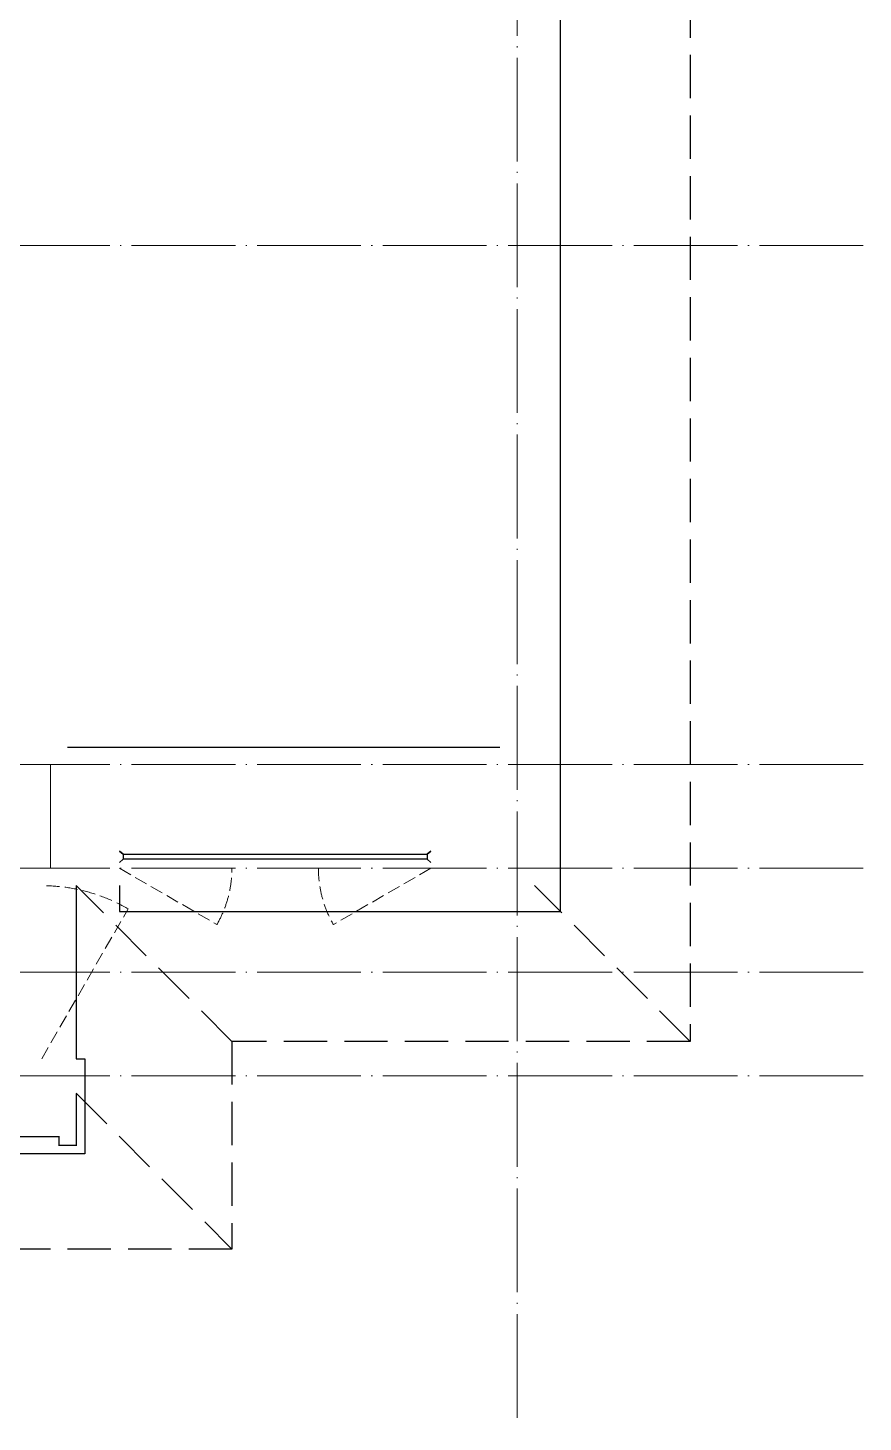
# Model space of a CAD drawing. Extents: x -518115 to 389031, y -231062 to 1628073.
# Drawn here: x 60487 to 65317, y 670657 to 678714 of the extents above; entities that cross this region are included whole.
import ezdxf

# ---------------------------------------------------------------- set-up
doc = ezdxf.new("R2010")
doc.units = 0
doc.header["$LTSCALE"] = 1000
doc.header["$MEASUREMENT"] = 0
doc.linetypes.add('DASH', pattern=[0.35, 0.25, -0.1])
doc.linetypes.add('DOTE', pattern=[2.42, 2, -0.2, 0.02, -0.2])
for name, color, linetype in [('3-栏杆1', 135, 'Continuous'), ('3.5方案汇报，与郭总、侯月琴确定户型_t8$0$2020.03.04 -1安徽标准化洋房户型(UA）_t8_t8$0$看线', 154, 'Continuous'), ('卫生间', 6, 'Continuous'), ('看线', 251, 'Continuous')]:
    doc.layers.add(name, color=color, linetype=linetype)
doc.layers.add('DOTE', color=19, linetype='DOTE', lineweight=9)
doc.layers.add('WINDOW', color=144, linetype='Continuous', lineweight=15)

# ---------------------------------------------------------------- blocks, each defined once
blk = doc.blocks.new('HFHFTHFD')
at = {"layer": 'DOTE', "linetype": 'DOTE', "ltscale": 0.3}
for p, q in [((470616.6, 612948.8), (470616.6, 593448.8)), ((472616.6, 600248.8), (418616.6, 600248.8)), ((472616.6, 597248.8), (418616.6, 597248.8)), ((467916.6, 597248.8), (467916.6, 596648.8)), ((472616.6, 596648.8), (418616.6, 596648.8)), ((472616.6, 596048.8), (418616.6, 596048.8)), ((472616.6, 595448.8), (418616.6, 595448.8))]:
    blk.add_line(p, q, dxfattribs=at)
blk = doc.blocks.new('A$C148B7D8E')
at = {"layer": '卫生间', "color": 159, "linetype": 'DASH', "true_color": 0x22346e}
for p, q in [((-900, -900), (0, 0)), ((1750, -900), (2650, 0)), ((2650, -1200), (1750, -2100))]:
    blk.add_line(p, q, dxfattribs=at)
blk.add_lwpolyline([(9400.3, 15400), (7700, 15400), (7700, 10800), (7300, 10800), (7300, 10000), (900, 10000), (900, 9000), (-900, 9000), (-900, -900), (1750, -900), (1750, -2100), (23450, -2100), (23450, -900), (25100, -900)], dxfattribs=at)

msp = doc.modelspace()

# ---------------------------------------------------------------- linework, layer by layer
at = {"color": 30, "const_width": 8}
msp.add_lwpolyline([(60766.6, 672557.2), (60766.6, 672257.2), (60666.6, 672257.2), (60666.6, 672307.2), (59616.6, 672307.2), (59616.6, 672557.2)], dxfattribs=at)
at = {"layer": '3-栏杆1', "color": 5}
for p, q in [((61036.8, 673939.4), (61016.6, 673957.2)), ((61016.6, 673957.2), (61036.8, 673939.4)), ((61036.8, 673939.3), (62796.3, 673939.4)), ((61036.8, 673939.4), (61036.8, 673910.1)), ((62796.3, 673939.4), (62816.6, 673957.2)), ((62816.6, 673957.2), (62796.3, 673939.4)), ((62796.3, 673939.4), (62796.3, 673910.1)), ((61036.8, 673910.1), (61016.6, 673890.3)), ((61016.6, 673890.3), (61036.8, 673910.1)), ((62796.3, 673910.1), (61036.8, 673910)), ((62816.6, 673890.3), (62796.3, 673910.1))]:
    msp.add_line(p, q, dxfattribs=at)
at = {"layer": '3.5方案汇报，与郭总、侯月琴确定户型_t8$0$2020.03.04 -1安徽标准化洋房户型(UA）_t8_t8$0$看线', "ltscale": 10}
msp.add_line((60716.6, 674557.2), (63216.6, 674557.2), dxfattribs=at)
at = {"layer": 'WINDOW', "color": 250, "linetype": 'DASH', "ltscale": 0.3}
for points in [[(61016.6, 673857.2), (61579.7, 673532.5, 0.131485), (61666.6, 673857.2)], [(62816.6, 673857.2), (62253.4, 673532.5, -0.131485), (62166.6, 673857.2)], [(60566.6, 672757.2), (61066.6, 673623.2, 0.131652), (60566.6, 673757.2)]]:
    msp.add_lwpolyline(points, format="xyb", dxfattribs=at)
at = {"layer": '看线', "color": 201}
for points in [[(61016.6, 673757.2), (61016.6, 673607.2), (63566.6, 673607.2), (63566.6, 682007.2), (61916.5, 682007.2), (61916.5, 681857.2)], [(60766.6, 672757.2), (60816.6, 672757.2), (60816.6, 672207.2), (59566.6, 672207.2), (59566.6, 672407.2)]]:
    msp.add_lwpolyline(points, dxfattribs=at)
at = {"layer": '看线', "color": 202, "ltscale": 0.5}
msp.add_lwpolyline([(60766.6, 673757.2), (60766.6, 672757.2)], dxfattribs=at)

# ---------------------------------------------------------------- block references
msp.add_blockref('HFHFTHFD', (-407300, 77208.4))
at = {"xscale": -1}
msp.add_blockref('A$C148B7D8E', (63416.6, 673757.2), dxfattribs=at)

doc.saveas('drawing.dxf')
